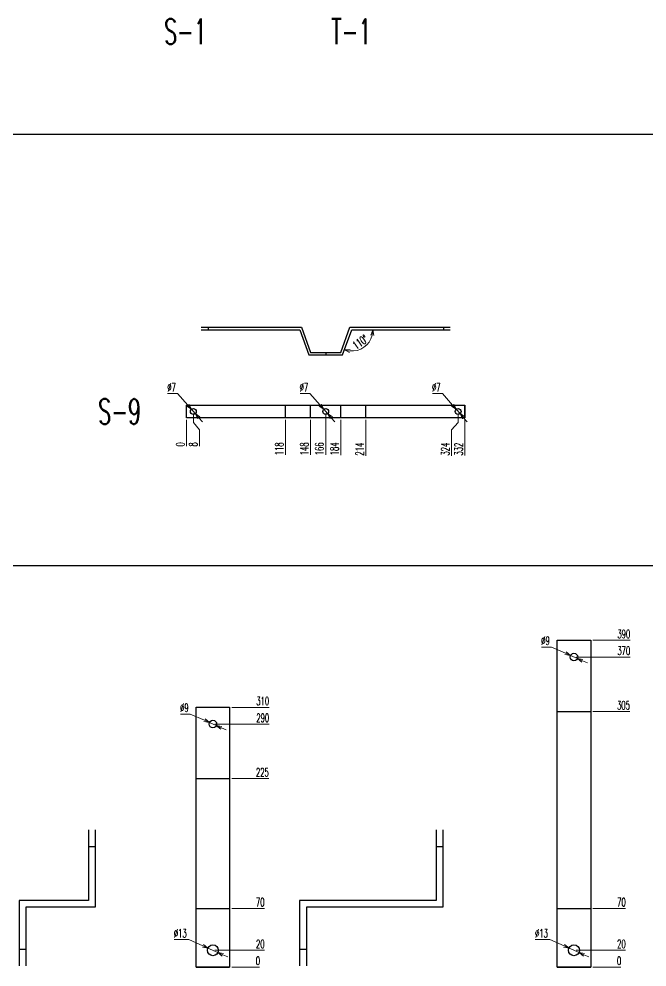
# Model space of a CAD drawing. Header units: millimetres. Extents: x 173893 to 258446, y -176540 to -123824.
# Drawn here: x 191911 to 192661, y -159238 to -158107 of the extents above; entities that cross this region are included whole.
import ezdxf
from ezdxf.enums import TextEntityAlignment as Align

# ---------------------------------------------------------------- set-up
doc = ezdxf.new("R2010")
doc.units = ezdxf.units.MM
doc.header["$LTSCALE"] = 3
doc.layers.add('@.DM. NÉT CHÍNH', color=7, linetype='Continuous')
doc.styles.add('Ann_w01', font='romans.shx', dxfattribs={"width": 0.6, "bigfont": 'chineset.shx'})
doc.dimstyles.new('Dim 01_SC05', dxfattribs={"dimscale": 5, "dimtxt": 2, "dimasz": 1.3, "dimexe": 0.5, "dimexo": 0.5, "dimgap": 0.5, "dimtad": 1, "dimtoh": 1, "dimdec": 1, "dimzin": 12, "dimdsep": 46, "dimtxsty": 'Ann_w01', "dimblk": 'OPEN30', "dimcen": 1.5, "dimclrd": 6, "dimclre": 6, "dimclrt": 3, "dimadec": 1, "dimazin": 3, "dimtm": 1e-09, "dimtfac": 1, "dimtdec": 1, "dimtmove": 0, "dimatfit": 3, "dimldrblk": 'OPEN30', "dimfxl": 1, "dimtolj": 1, "dimlwd": 20, "dimlwe": 20, "dimarcsym": 0})

# ---------------------------------------------------------------- blocks, each defined once
blk = doc.blocks.new('*D1054')
at = {"layer": '@.DM. NÉT CHÍNH', "color": 6, "linetype": 'Continuous', "lineweight": 20, "transparency": 16777216}
blk.add_line((192111.5, -158585.2), (192111.5, -158616.5), dxfattribs=at)
at = {"layer": 'Defpoints', "color": 0, "linetype": 'Continuous', "transparency": 16777216}
for p in [(192111.5, -158575.2), (192111.5, -158582.7), (192111.5, -158610)]:
    blk.add_point(p, dxfattribs=at)
at = {"layer": '@.DM. NÉT CHÍNH', "color": 3, "linetype": 'Continuous', "transparency": 16777216, "insert": (192104, -158614.5), "char_height": 10, "attachment_point": 5, "rotation": 90, "style": 'Ann_w01'}
blk.add_mtext('\\A1;0', dxfattribs=at)
blk = doc.blocks.new('_Open30')
at = {"color": 0, "linetype": 'ByBlock', "lineweight": -2}
for p, q in [((-1, 0.27), (0, 0)), ((0, 0), (-1, -0.27)), ((0, 0), (-1, 0))]:
    blk.add_line(p, q, dxfattribs=at)
blk = doc.blocks.new('*D1055')
at = {"layer": '@.DM. NÉT CHÍNH', "color": 6, "linetype": 'Continuous', "lineweight": 20, "transparency": 16777216}
for p, q in [((192119.5, -158577.7), (192119.5, -158588.2)), ((192119.5, -158588.2), (192126.8, -158597)), ((192126.8, -158597), (192126.8, -158616.5))]:
    blk.add_line(p, q, dxfattribs=at)
at = {"layer": 'Defpoints', "color": 0, "linetype": 'Continuous', "transparency": 16777216}
for p in [(192111.5, -158575.2), (192119.5, -158575.2), (192126.8, -158610)]:
    blk.add_point(p, dxfattribs=at)
at = {"layer": '@.DM. NÉT CHÍNH', "color": 3, "linetype": 'Continuous', "transparency": 16777216, "insert": (192119.3, -158614.5), "char_height": 10, "attachment_point": 5, "rotation": 90, "style": 'Ann_w01'}
blk.add_mtext('\\A1;8', dxfattribs=at)
blk = doc.blocks.new('*D1065')
at = {"layer": '@.DM. NÉT CHÍNH', "color": 6, "linetype": 'Continuous', "lineweight": 20, "transparency": 16777216}
blk.add_line((192229.5, -158585.2), (192229.5, -158627.1), dxfattribs=at)
at = {"layer": 'Defpoints', "color": 0, "linetype": 'Continuous', "transparency": 16777216}
for p in [(192111.5, -158575.2), (192229.5, -158582.7), (192229.5, -158610)]:
    blk.add_point(p, dxfattribs=at)
at = {"layer": '@.DM. NÉT CHÍNH', "color": 3, "linetype": 'Continuous', "transparency": 16777216, "insert": (192222, -158619.8), "char_height": 10, "attachment_point": 5, "rotation": 90, "style": 'Ann_w01'}
blk.add_mtext('\\A1;118', dxfattribs=at)
blk = doc.blocks.new('*D1066')
at = {"layer": '@.DM. NÉT CHÍNH', "color": 6, "linetype": 'Continuous', "lineweight": 20, "transparency": 16777216}
blk.add_line((192259.5, -158585.2), (192259.5, -158627.1), dxfattribs=at)
at = {"layer": 'Defpoints', "color": 0, "linetype": 'Continuous', "transparency": 16777216}
for p in [(192111.5, -158575.2), (192259.5, -158582.7), (192259.5, -158610)]:
    blk.add_point(p, dxfattribs=at)
at = {"layer": '@.DM. NÉT CHÍNH', "color": 3, "linetype": 'Continuous', "transparency": 16777216, "insert": (192252, -158619.8), "char_height": 10, "attachment_point": 5, "rotation": 90, "style": 'Ann_w01'}
blk.add_mtext('\\A1;148', dxfattribs=at)
blk = doc.blocks.new('*D1067')
at = {"layer": '@.DM. NÉT CHÍNH', "color": 6, "linetype": 'Continuous', "lineweight": 20, "transparency": 16777216}
blk.add_line((192277.5, -158577.7), (192277.5, -158627.1), dxfattribs=at)
at = {"layer": 'Defpoints', "color": 0, "linetype": 'Continuous', "transparency": 16777216}
for p in [(192111.5, -158575.2), (192277.5, -158575.2), (192277.5, -158610)]:
    blk.add_point(p, dxfattribs=at)
at = {"layer": '@.DM. NÉT CHÍNH', "color": 3, "linetype": 'Continuous', "transparency": 16777216, "insert": (192270, -158619.8), "char_height": 10, "attachment_point": 5, "rotation": 90, "style": 'Ann_w01'}
blk.add_mtext('\\A1;166', dxfattribs=at)
blk = doc.blocks.new('*D1068')
at = {"layer": '@.DM. NÉT CHÍNH', "color": 6, "linetype": 'Continuous', "lineweight": 20, "transparency": 16777216}
blk.add_line((192295.5, -158585.2), (192295.5, -158627.2), dxfattribs=at)
at = {"layer": 'Defpoints', "color": 0, "linetype": 'Continuous', "transparency": 16777216}
for p in [(192111.5, -158575.2), (192295.5, -158582.7), (192295.5, -158609.9)]:
    blk.add_point(p, dxfattribs=at)
at = {"layer": '@.DM. NÉT CHÍNH', "color": 3, "linetype": 'Continuous', "transparency": 16777216, "insert": (192288, -158619.8), "char_height": 10, "attachment_point": 5, "rotation": 90, "style": 'Ann_w01'}
blk.add_mtext('\\A1;184', dxfattribs=at)
blk = doc.blocks.new('*D1069')
at = {"layer": '@.DM. NÉT CHÍNH', "color": 6, "linetype": 'Continuous', "lineweight": 20, "transparency": 16777216}
blk.add_line((192325.5, -158585.2), (192325.5, -158628.1), dxfattribs=at)
at = {"layer": 'Defpoints', "color": 0, "linetype": 'Continuous', "transparency": 16777216}
for p in [(192111.5, -158575.2), (192325.5, -158582.7), (192325.5, -158609.9)]:
    blk.add_point(p, dxfattribs=at)
at = {"layer": '@.DM. NÉT CHÍNH', "color": 3, "linetype": 'Continuous', "transparency": 16777216, "insert": (192318, -158620.2), "char_height": 10, "attachment_point": 5, "rotation": 90, "style": 'Ann_w01'}
blk.add_mtext('\\A1;214', dxfattribs=at)
blk = doc.blocks.new('*D1070')
at = {"layer": '@.DM. NÉT CHÍNH', "color": 6, "linetype": 'Continuous', "lineweight": 20, "transparency": 16777216}
for p, q in [((192435.5, -158577.7), (192435.5, -158588.2)), ((192435.5, -158588.2), (192427.6, -158596.9)), ((192427.6, -158596.9), (192427.6, -158628.1))]:
    blk.add_line(p, q, dxfattribs=at)
at = {"layer": 'Defpoints', "color": 0, "linetype": 'Continuous', "transparency": 16777216}
for p in [(192111.5, -158575.2), (192435.5, -158575.2), (192427.6, -158609.9)]:
    blk.add_point(p, dxfattribs=at)
at = {"layer": '@.DM. NÉT CHÍNH', "color": 3, "linetype": 'Continuous', "transparency": 16777216, "insert": (192420.1, -158620.2), "char_height": 10, "attachment_point": 5, "rotation": 90, "style": 'Ann_w01'}
blk.add_mtext('\\A1;324', dxfattribs=at)
blk = doc.blocks.new('*D1071')
at = {"layer": '@.DM. NÉT CHÍNH', "color": 6, "linetype": 'Continuous', "lineweight": 20, "transparency": 16777216}
blk.add_line((192443.5, -158585.2), (192443.5, -158627.9), dxfattribs=at)
at = {"layer": 'Defpoints', "color": 0, "linetype": 'Continuous', "transparency": 16777216}
for p in [(192111.5, -158575.2), (192443.5, -158582.7), (192443.5, -158610)]:
    blk.add_point(p, dxfattribs=at)
at = {"layer": '@.DM. NÉT CHÍNH', "color": 3, "linetype": 'Continuous', "transparency": 16777216, "insert": (192436, -158620.2), "char_height": 10, "attachment_point": 5, "rotation": 90, "style": 'Ann_w01'}
blk.add_mtext('\\A1;332', dxfattribs=at)
blk = doc.blocks.new('*D1173')
at = {"layer": '@.DM. NÉT CHÍNH', "color": 6, "linetype": 'Continuous', "lineweight": 20, "transparency": 16777216}
for p, q in [((192088.8, -158553.8), (192100.7, -158553.8)), ((192100.7, -158553.8), (192112.9, -158567.7)), ((192121.8, -158577.8), (192117.2, -158572.6)), ((192126.1, -158582.7), (192130.3, -158587.6))]:
    blk.add_line(p, q, dxfattribs=at)
at = {"layer": 'Defpoints', "color": 0, "linetype": 'Continuous', "transparency": 16777216}
for p in [(192117.2, -158572.6), (192121.8, -158577.8)]:
    blk.add_point(p, dxfattribs=at)
at = {"layer": '@.DM. NÉT CHÍNH', "color": 6, "linetype": 'Continuous', "lineweight": 20, "transparency": 16777216, "xscale": 6.5, "yscale": 6.5, "zscale": 6.5}
for p, rotation in [((192117.2, -158572.6), 311.1627506359499), ((192121.8, -158577.8), 131.1627506359499)]:
    blk.add_blockref('_Open30', p, dxfattribs=dict(at, rotation=rotation))
at = {"layer": '@.DM. NÉT CHÍNH', "color": 3, "linetype": 'Continuous', "transparency": 16777216, "insert": (192093.5, -158546.3), "char_height": 10, "attachment_point": 5, "style": 'Ann_w01'}
blk.add_mtext('\\A1;∅7', dxfattribs=at)
blk = doc.blocks.new('*D1174')
at = {"layer": '@.DM. NÉT CHÍNH', "color": 6, "linetype": 'Continuous', "lineweight": 20, "transparency": 16777216}
for p, q in [((192246.8, -158553.8), (192258.7, -158553.8)), ((192258.7, -158553.8), (192270.9, -158567.7)), ((192279.8, -158577.8), (192275.2, -158572.6)), ((192284.1, -158582.7), (192288.3, -158587.6))]:
    blk.add_line(p, q, dxfattribs=at)
at = {"layer": 'Defpoints', "color": 0, "linetype": 'Continuous', "transparency": 16777216}
for p in [(192275.2, -158572.6), (192279.8, -158577.8)]:
    blk.add_point(p, dxfattribs=at)
at = {"layer": '@.DM. NÉT CHÍNH', "color": 6, "linetype": 'Continuous', "lineweight": 20, "transparency": 16777216, "xscale": 6.5, "yscale": 6.5, "zscale": 6.5}
for p, rotation in [((192275.2, -158572.6), 311.1627506362194), ((192279.8, -158577.8), 131.1627506362194)]:
    blk.add_blockref('_Open30', p, dxfattribs=dict(at, rotation=rotation))
at = {"layer": '@.DM. NÉT CHÍNH', "color": 3, "linetype": 'Continuous', "transparency": 16777216, "insert": (192251.5, -158546.3), "char_height": 10, "attachment_point": 5, "style": 'Ann_w01'}
blk.add_mtext('\\A1;∅7', dxfattribs=at)
blk = doc.blocks.new('*D1175')
at = {"layer": '@.DM. NÉT CHÍNH', "color": 6, "linetype": 'Continuous', "lineweight": 20, "transparency": 16777216}
for p, q in [((192404.8, -158553.8), (192416.7, -158553.8)), ((192416.7, -158553.8), (192428.9, -158567.7)), ((192437.8, -158577.8), (192433.2, -158572.6)), ((192442.1, -158582.7), (192446.3, -158587.6))]:
    blk.add_line(p, q, dxfattribs=at)
at = {"layer": 'Defpoints', "color": 0, "linetype": 'Continuous', "transparency": 16777216}
for p in [(192433.2, -158572.6), (192437.8, -158577.8)]:
    blk.add_point(p, dxfattribs=at)
at = {"layer": '@.DM. NÉT CHÍNH', "color": 6, "linetype": 'Continuous', "lineweight": 20, "transparency": 16777216, "xscale": 6.5, "yscale": 6.5, "zscale": 6.5}
for p, rotation in [((192433.2, -158572.6), 311.1627506361969), ((192437.8, -158577.8), 131.1627506361969)]:
    blk.add_blockref('_Open30', p, dxfattribs=dict(at, rotation=rotation))
at = {"layer": '@.DM. NÉT CHÍNH', "color": 3, "linetype": 'Continuous', "transparency": 16777216, "insert": (192409.5, -158546.3), "char_height": 10, "attachment_point": 5, "style": 'Ann_w01'}
blk.add_mtext('\\A1;∅7', dxfattribs=at)
blk = doc.blocks.new('*D1210')
at = {"color": 6, "lineweight": 20, "transparency": 16777216}
blk.add_line((192165.3, -159238.3), (192198.6, -159238.3), dxfattribs=at)
at = {"layer": 'Defpoints', "color": 0, "transparency": 16777216}
for p in [(192142.8, -159238.3), (192162.8, -159238.3), (192192.1, -159238.3)]:
    blk.add_point(p, dxfattribs=at)
at = {"color": 3, "transparency": 16777216, "insert": (192196.6, -159230.8), "char_height": 10, "attachment_point": 5, "style": 'Ann_w01'}
blk.add_mtext('\\A1;0', dxfattribs=at)
blk = doc.blocks.new('*D1211')
at = {"color": 6, "lineweight": 20, "transparency": 16777216}
blk.add_line((192145.3, -159218.3), (192204.3, -159218.3), dxfattribs=at)
at = {"layer": 'Defpoints', "color": 0, "transparency": 16777216}
for p in [(192142.8, -159218.3), (192192.1, -159218.3), (192142.8, -159238.3)]:
    blk.add_point(p, dxfattribs=at)
at = {"color": 3, "transparency": 16777216, "insert": (192199.4, -159210.8), "char_height": 10, "attachment_point": 5, "style": 'Ann_w01'}
blk.add_mtext('\\A1;20', dxfattribs=at)
blk = doc.blocks.new('*D1212')
at = {"color": 6, "lineweight": 20, "transparency": 16777216}
blk.add_line((192165.3, -159168.3), (192204.3, -159168.3), dxfattribs=at)
at = {"layer": 'Defpoints', "color": 0, "transparency": 16777216}
for p in [(192162.8, -159168.3), (192192.1, -159168.3), (192142.8, -159238.3)]:
    blk.add_point(p, dxfattribs=at)
at = {"color": 3, "transparency": 16777216, "insert": (192199.4, -159160.8), "char_height": 10, "attachment_point": 5, "style": 'Ann_w01'}
blk.add_mtext('\\A1;70', dxfattribs=at)
blk = doc.blocks.new('*D1213')
at = {"color": 6, "lineweight": 20, "transparency": 16777216}
blk.add_line((192165.3, -159013.3), (192209.6, -159013.3), dxfattribs=at)
at = {"layer": 'Defpoints', "color": 0, "transparency": 16777216}
for p in [(192162.8, -159013.3), (192191.7, -159013.3), (192142.8, -159238.3)]:
    blk.add_point(p, dxfattribs=at)
at = {"color": 3, "transparency": 16777216, "insert": (192201.9, -159005.8), "char_height": 10, "attachment_point": 5, "style": 'Ann_w01'}
blk.add_mtext('\\A1;225', dxfattribs=at)
blk = doc.blocks.new('*D1206')
at = {"color": 6, "lineweight": 20, "transparency": 16777216}
blk.add_line((192145.3, -158948.3), (192210, -158948.3), dxfattribs=at)
at = {"layer": 'Defpoints', "color": 0, "transparency": 16777216}
for p in [(192142.8, -158948.3), (192192.1, -158948.3), (192142.8, -159238.3)]:
    blk.add_point(p, dxfattribs=at)
at = {"color": 3, "transparency": 16777216, "insert": (192202.3, -158940.8), "char_height": 10, "attachment_point": 5, "style": 'Ann_w01'}
blk.add_mtext('\\A1;290', dxfattribs=at)
blk = doc.blocks.new('*D1207')
at = {"color": 6, "lineweight": 20, "transparency": 16777216}
blk.add_line((192165.3, -158928.3), (192210, -158928.3), dxfattribs=at)
at = {"layer": 'Defpoints', "color": 0, "transparency": 16777216}
for p in [(192162.8, -158928.3), (192192.1, -158928.3), (192142.8, -159238.3)]:
    blk.add_point(p, dxfattribs=at)
at = {"color": 3, "transparency": 16777216, "insert": (192202.3, -158920.8), "char_height": 10, "attachment_point": 5, "style": 'Ann_w01'}
blk.add_mtext('\\A1;310', dxfattribs=at)
blk = doc.blocks.new('*D1208')
at = {"color": 6, "lineweight": 20, "transparency": 16777216}
for p, q in [((192104.2, -158936.3), (192115.8, -158936.3)), ((192115.8, -158936.3), (192132.8, -158943.8)), ((192146.9, -158950.1), (192138.7, -158946.4)), ((192152.9, -158952.7), (192158.8, -158955.3))]:
    blk.add_line(p, q, dxfattribs=at)
at = {"layer": 'Defpoints', "color": 0, "transparency": 16777216}
for p in [(192138.7, -158946.4), (192146.9, -158950.1)]:
    blk.add_point(p, dxfattribs=at)
at = {"color": 6, "lineweight": 20, "transparency": 16777216, "xscale": 6.5, "yscale": 6.5, "zscale": 6.5}
for p, rotation in [((192138.7, -158946.4), 336.1545716498326), ((192146.9, -158950.1), 156.1545716498326)]:
    blk.add_blockref('_Open30', p, dxfattribs=dict(at, rotation=rotation))
at = {"color": 3, "transparency": 16777216, "insert": (192108.8, -158928.8), "char_height": 10, "attachment_point": 5, "style": 'Ann_w01'}
blk.add_mtext('\\A1;∅9', dxfattribs=at)
blk = doc.blocks.new('*D1209')
at = {"color": 6, "lineweight": 20, "transparency": 16777216}
for p, q in [((192096.4, -159205.5), (192114, -159205.5)), ((192114, -159205.5), (192130.9, -159213)), ((192148.8, -159220.9), (192136.9, -159215.6)), ((192154.7, -159223.5), (192160.7, -159226.1))]:
    blk.add_line(p, q, dxfattribs=at)
at = {"layer": 'Defpoints', "color": 0, "transparency": 16777216}
for p in [(192136.9, -159215.6), (192148.8, -159220.9)]:
    blk.add_point(p, dxfattribs=at)
at = {"color": 6, "lineweight": 20, "transparency": 16777216, "xscale": 6.5, "yscale": 6.5, "zscale": 6.5}
for p, rotation in [((192136.9, -159215.6), 336.1545716505238), ((192148.8, -159220.9), 156.1545716505238)]:
    blk.add_blockref('_Open30', p, dxfattribs=dict(at, rotation=rotation))
at = {"color": 3, "transparency": 16777216, "insert": (192103.9, -159198), "char_height": 10, "attachment_point": 5, "style": 'Ann_w01'}
blk.add_mtext('\\A1;∅13', dxfattribs=at)
blk = doc.blocks.new('*D1214')
at = {"color": 6, "lineweight": 20, "transparency": 16777216}
blk.add_line((192596.3, -159238.3), (192629.6, -159238.3), dxfattribs=at)
at = {"layer": 'Defpoints', "color": 0, "transparency": 16777216}
for p in [(192573.8, -159238.3), (192593.8, -159238.3), (192623.1, -159238.3)]:
    blk.add_point(p, dxfattribs=at)
at = {"color": 3, "transparency": 16777216, "insert": (192627.6, -159230.8), "char_height": 10, "attachment_point": 5, "style": 'Ann_w01'}
blk.add_mtext('\\A1;0', dxfattribs=at)
blk = doc.blocks.new('*D1215')
at = {"color": 6, "lineweight": 20, "transparency": 16777216}
blk.add_line((192576.3, -159218.3), (192635.3, -159218.3), dxfattribs=at)
at = {"layer": 'Defpoints', "color": 0, "transparency": 16777216}
for p in [(192573.8, -159218.3), (192623.1, -159218.3), (192573.8, -159238.3)]:
    blk.add_point(p, dxfattribs=at)
at = {"color": 3, "transparency": 16777216, "insert": (192630.4, -159210.8), "char_height": 10, "attachment_point": 5, "style": 'Ann_w01'}
blk.add_mtext('\\A1;20', dxfattribs=at)
blk = doc.blocks.new('*D1216')
at = {"color": 6, "lineweight": 20, "transparency": 16777216}
blk.add_line((192596.3, -159168.3), (192635.3, -159168.3), dxfattribs=at)
at = {"layer": 'Defpoints', "color": 0, "transparency": 16777216}
for p in [(192593.8, -159168.3), (192623.1, -159168.3), (192573.8, -159238.3)]:
    blk.add_point(p, dxfattribs=at)
at = {"color": 3, "transparency": 16777216, "insert": (192630.4, -159160.8), "char_height": 10, "attachment_point": 5, "style": 'Ann_w01'}
blk.add_mtext('\\A1;70', dxfattribs=at)
blk = doc.blocks.new('*D1217')
at = {"color": 6, "lineweight": 20, "transparency": 16777216}
blk.add_line((192596.3, -158933.3), (192640.6, -158933.3), dxfattribs=at)
at = {"layer": 'Defpoints', "color": 0, "transparency": 16777216}
for p in [(192593.8, -158933.3), (192622.7, -158933.3), (192573.8, -159238.3)]:
    blk.add_point(p, dxfattribs=at)
at = {"color": 3, "transparency": 16777216, "insert": (192632.9, -158925.8), "char_height": 10, "attachment_point": 5, "style": 'Ann_w01'}
blk.add_mtext('\\A1;305', dxfattribs=at)
blk = doc.blocks.new('*D1218')
at = {"color": 6, "lineweight": 20, "transparency": 16777216}
blk.add_line((192576.3, -158868.3), (192641, -158868.3), dxfattribs=at)
at = {"layer": 'Defpoints', "color": 0, "transparency": 16777216}
for p in [(192573.8, -158868.3), (192623.1, -158868.3), (192573.8, -159238.3)]:
    blk.add_point(p, dxfattribs=at)
at = {"color": 3, "transparency": 16777216, "insert": (192633.3, -158860.8), "char_height": 10, "attachment_point": 5, "style": 'Ann_w01'}
blk.add_mtext('\\A1;370', dxfattribs=at)
blk = doc.blocks.new('*D1219')
at = {"color": 6, "lineweight": 20, "transparency": 16777216}
blk.add_line((192596.3, -158848.3), (192641, -158848.3), dxfattribs=at)
at = {"layer": 'Defpoints', "color": 0, "transparency": 16777216}
for p in [(192593.8, -158848.3), (192623.1, -158848.3), (192573.8, -159238.3)]:
    blk.add_point(p, dxfattribs=at)
at = {"color": 3, "transparency": 16777216, "insert": (192633.3, -158840.8), "char_height": 10, "attachment_point": 5, "style": 'Ann_w01'}
blk.add_mtext('\\A1;390', dxfattribs=at)
blk = doc.blocks.new('*D1220')
at = {"layer": '@.DM. NÉT CHÍNH', "color": 6, "linetype": 'Continuous', "lineweight": 20, "transparency": 16777216}
for p, q in [((192535.2, -158856.3), (192546.9, -158856.3)), ((192546.9, -158856.3), (192563.8, -158863.8)), ((192577.9, -158870.1), (192569.7, -158866.4)), ((192583.9, -158872.7), (192589.8, -158875.3))]:
    blk.add_line(p, q, dxfattribs=at)
at = {"layer": 'Defpoints', "color": 0, "linetype": 'Continuous', "transparency": 16777216}
for p in [(192569.7, -158866.4), (192577.9, -158870.1)]:
    blk.add_point(p, dxfattribs=at)
at = {"layer": '@.DM. NÉT CHÍNH', "color": 6, "linetype": 'Continuous', "lineweight": 20, "transparency": 16777216, "xscale": 6.5, "yscale": 6.5, "zscale": 6.5}
for p, rotation in [((192569.7, -158866.4), 336.1545716503214), ((192577.9, -158870.1), 156.1545716503213)]:
    blk.add_blockref('_Open30', p, dxfattribs=dict(at, rotation=rotation))
at = {"layer": '@.DM. NÉT CHÍNH', "color": 3, "linetype": 'Continuous', "transparency": 16777216, "insert": (192539.8, -158848.8), "char_height": 10, "attachment_point": 5, "style": 'Ann_w01'}
blk.add_mtext('\\A1;∅9', dxfattribs=at)
blk = doc.blocks.new('*D1221')
at = {"layer": '@.DM. NÉT CHÍNH', "color": 6, "linetype": 'Continuous', "lineweight": 20, "transparency": 16777216}
for p, q in [((192527.4, -159205.5), (192545, -159205.5)), ((192545, -159205.5), (192561.9, -159213)), ((192579.8, -159220.9), (192567.9, -159215.6)), ((192585.7, -159223.5), (192591.7, -159226.1))]:
    blk.add_line(p, q, dxfattribs=at)
at = {"layer": 'Defpoints', "color": 0, "linetype": 'Continuous', "transparency": 16777216}
for p in [(192567.9, -159215.6), (192579.8, -159220.9)]:
    blk.add_point(p, dxfattribs=at)
at = {"layer": '@.DM. NÉT CHÍNH', "color": 6, "linetype": 'Continuous', "lineweight": 20, "transparency": 16777216, "xscale": 6.5, "yscale": 6.5, "zscale": 6.5}
for p, rotation in [((192567.9, -159215.6), 336.1545716500163), ((192579.8, -159220.9), 156.1545716500163)]:
    blk.add_blockref('_Open30', p, dxfattribs=dict(at, rotation=rotation))
at = {"layer": '@.DM. NÉT CHÍNH', "color": 3, "linetype": 'Continuous', "transparency": 16777216, "insert": (192535, -159198), "char_height": 10, "attachment_point": 5, "style": 'Ann_w01'}
blk.add_mtext('\\A1;∅13', dxfattribs=at)
blk = doc.blocks.new('*D4155')
at = {"layer": '@.DM. NÉT CHÍNH', "color": 6, "linetype": 'Continuous', "lineweight": 20, "transparency": 16777216}
blk.add_arc((192308.5, -158477.7), 25.4, 264.7116, 345.2884, dxfattribs=at)
at = {"layer": 'Defpoints', "color": 0, "linetype": 'Continuous', "transparency": 16777216}
for p in [(192308.5, -158477.7), (192308.5, -158477.7), (192426, -158477.7), (192315.8, -158502), (192297.6, -158507.7)]:
    blk.add_point(p, dxfattribs=at)
at = {"layer": '@.DM. NÉT CHÍNH', "color": 6, "linetype": 'Continuous', "lineweight": 20, "transparency": 16777216, "xscale": 6.5, "yscale": 6.5, "zscale": 6.5}
for p, rotation in [((192333.9, -158477.7), 82.64420798815823), ((192299.8, -158501.6), 167.3557920118052)]:
    blk.add_blockref('_Open30', p, dxfattribs=dict(at, rotation=rotation))
at = {"layer": '@.DM. NÉT CHÍNH', "color": 3, "linetype": 'Continuous', "transparency": 16777216, "insert": (192318.8, -158492.4), "char_height": 10, "attachment_point": 5, "rotation": 35, "style": 'Ann_w01'}
blk.add_mtext('\\A1;110°', dxfattribs=at)

msp = doc.modelspace()

# ---------------------------------------------------------------- linework, layer by layer
at = {"color": 2}
for p, q in [((192136.98, -158474.71), (192136.98, -158477.71)), ((192417.98, -158474.71), (192417.98, -158477.71)), ((192277.48, -158504.71), (192277.48, -158507.71)), ((192443.48, -158582.71), (192443.48, -158567.71)), ((192409.35, -159094.45), (192417.35, -159094.45)), ((192246.35, -159216.95), (192254.35, -159216.95)), ((192122.82, -159238.25), (192162.82, -159238.25))]:
    msp.add_line(p, q, dxfattribs=at)
at = {"color": 4}
msp.add_line((192553.83, -159238.25), (192593.83, -159238.25), dxfattribs=at)
at = {"color": 2}
for points in [[(192128.98, -158474.71), (192248.56, -158474.71), (192259.48, -158504.71), (192295.48, -158504.71), (192306.4, -158474.71), (192425.98, -158474.71)], [(192128.98, -158477.71), (192246.46, -158477.71), (192257.38, -158507.71), (192297.58, -158507.71), (192308.5, -158477.71), (192425.98, -158477.71)], [(192409.35, -159074.45), (192409.35, -159158.95), (192246.35, -159158.95), (192246.35, -159236.95)], [(192417.35, -159074.45), (192417.35, -159166.95), (192254.35, -159166.95), (192254.35, -159236.95)]]:
    msp.add_lwpolyline(points, dxfattribs=at)
for points in [[(192443.48, -158582.71), (192111.48, -158582.71), (192111.48, -158567.71), (192443.48, -158567.71)], [(192443.48, -158582.71), (192229.48, -158582.71), (192229.48, -158567.71), (192443.48, -158567.71)], [(192443.48, -158582.71), (192259.48, -158582.71), (192259.48, -158567.71), (192443.48, -158567.71)], [(192443.48, -158582.71), (192295.48, -158582.71), (192295.48, -158567.71), (192443.48, -158567.71)], [(192443.48, -158582.71), (192325.48, -158582.71), (192325.48, -158567.71), (192443.48, -158567.71)], [(192122.82, -159238.25), (192122.82, -158928.25), (192162.82, -158928.25), (192162.82, -159238.25)], [(192122.82, -159238.25), (192122.82, -159013.25), (192162.82, -159013.25), (192162.82, -159238.25)], [(192122.82, -159238.25), (192122.82, -159168.25), (192162.82, -159168.25), (192162.82, -159238.25)]]:
    msp.add_lwpolyline(points, close=True, dxfattribs=at)
at = {"color": 4}
for points in [[(192553.83, -159238.25), (192553.83, -158848.25), (192593.83, -158848.25), (192593.83, -159238.25)], [(192553.83, -159238.25), (192553.83, -158933.25), (192593.83, -158933.25), (192593.83, -159238.25)], [(192553.83, -159238.25), (192553.83, -159168.25), (192593.83, -159168.25), (192593.83, -159238.25)]]:
    msp.add_lwpolyline(points, close=True, dxfattribs=at)
at = {"color": 1}
for points in [[(191994.42, -159074.45), (191994.42, -159158.95), (191911.42, -159158.95), (191911.42, -159236.95)], [(192002.42, -159074.45), (192002.42, -159166.95), (191919.42, -159166.95), (191919.42, -159236.95)]]:
    msp.add_lwpolyline(points, dxfattribs=at)
at = {"color": 2}
for centre, radius in [((192119.48, -158575.21), 3.5), ((192277.48, -158575.21), 3.5), ((192435.48, -158575.21), 3.5), ((192142.82, -158948.25), 4.5), ((192142.82, -159218.25), 6.5)]:
    msp.add_circle(centre, radius, dxfattribs=at)
at = {"color": 4}
for centre, radius in [((192573.83, -158868.25), 4.5), ((192573.83, -159218.25), 6.5)]:
    msp.add_circle(centre, radius, dxfattribs=at)
at = {"layer": '@.DM. NÉT CHÍNH', "linetype": 'Continuous'}
for p, q in [((191139.08, -158244.27), (194090.8, -158244.27)), ((191139.08, -158759.17), (194090.8, -158759.17)), ((191994.42, -159094.45), (192002.42, -159094.45)), ((191911.42, -159216.95), (191919.42, -159216.95))]:
    msp.add_line(p, q, dxfattribs=at)

# ---------------------------------------------------------------- texts
at = {"style": 'Ann_w01', "width": 0.6}
for s, p in [('S-1', (192110.07, -158121.72)), ('T-1', (192308.08, -158121.72)), ('S-9', (192031.48, -158575.21))]:
    msp.add_text(s, height=30, dxfattribs=at).set_placement(p, align=Align.MIDDLE_CENTER)

# ---------------------------------------------------------------- dimensions: what is measured, and where the dimension line sits
at = {"color": 4}
for feature_location, offset, origin, picture, middle in [((192593.83, -158848.25), (29.26, 0), (192573.83, -159238.25), '*D1219', (192633.3, -158840.75)), ((192573.83, -158868.25), (49.26, 0), (192573.83, -159238.25), '*D1218', (192633.3, -158860.75)), ((192593.83, -158933.25), (28.83, 0), (192573.83, -159238.25), '*D1217', (192632.88, -158925.75)), ((192593.83, -159168.25), (29.26, 0), (192573.83, -159238.25), '*D1216', (192630.45, -159160.75)), ((192573.83, -159218.25), (49.26, 0), (192573.83, -159238.25), '*D1215', (192630.45, -159210.75)), ((192593.83352705, -159238.25013981), (29.25640752, 0), (192573.83352705, -159238.25013981), '*D1214', (192627.58993456, -159230.75013981))]:
    dim = msp.add_ordinate_dim(feature_location=feature_location, offset=offset, dtype=0, origin=origin, dimstyle='Dim 01_SC05', dxfattribs=at)
    dim.commit()
    dim.dimension.update_dxf_attribs({"geometry": picture, "text_midpoint": middle})
at = {"color": 2}
for p1, p2, picture, middle in [((192146.94, -158950.07), (192138.71, -158946.43), '*D1208', (192108.77, -158936.32)), ((192148.77, -159220.88), (192136.88, -159215.62), '*D1209', (192103.94, -159205.52))]:
    dim = msp.add_diameter_dim_2p(p1=p1, p2=p2, dimstyle='Dim 01_SC05', dxfattribs=at)
    dim.commit()
    dim.dimension.update_dxf_attribs({"geometry": picture, "text_midpoint": middle, "dimtype": 163})
for feature_location, offset, origin, picture, middle in [((192162.82, -158928.25), (29.26, 0), (192142.82, -159238.25), '*D1207', (192202.3, -158920.75)), ((192142.82, -158948.25), (49.26, 0), (192142.82, -159238.25), '*D1206', (192202.3, -158940.75)), ((192162.82, -159013.25), (28.83, 0), (192142.82, -159238.25), '*D1213', (192201.87, -159005.75)), ((192162.82, -159168.25), (29.26, 0), (192142.82, -159238.25), '*D1212', (192199.44, -159160.75)), ((192142.82, -159218.25), (49.26, 0), (192142.82, -159238.25), '*D1211', (192199.44, -159210.75)), ((192162.82456306, -159238.25013981), (29.25640752, 0), (192142.82456306, -159238.25013981), '*D1210', (192196.58097058, -159230.75013981))]:
    dim = msp.add_ordinate_dim(feature_location=feature_location, offset=offset, dtype=0, origin=origin, dimstyle='Dim 01_SC05', dxfattribs=at)
    dim.commit()
    dim.dimension.update_dxf_attribs({"geometry": picture, "text_midpoint": middle})
at = {"layer": '@.DM. NÉT CHÍNH', "linetype": 'Continuous'}
dim = msp.add_angular_dim_2l(base=(192315.78, -158502.03), line1=((192308.5, -158477.71), (192425.98, -158477.71)), line2=((192297.58, -158507.71), (192308.5, -158477.71)), dimstyle='Dim 01_SC05', dxfattribs=at)
dim.commit()
dim.dimension.update_dxf_attribs({"geometry": '*D4155', "text_midpoint": (192318.76, -158492.36)})
for p1, p2, picture, middle in [((192121.78, -158577.85), (192117.17, -158572.58), '*D1173', (192093.51, -158553.76)), ((192279.78, -158577.85), (192275.17, -158572.58), '*D1174', (192251.51, -158553.76)), ((192437.78, -158577.85), (192433.17, -158572.58), '*D1175', (192409.51, -158553.76)), ((192577.95, -158870.07), (192569.72, -158866.43), '*D1220', (192539.78, -158856.32)), ((192579.78, -159220.88), (192567.89, -159215.62), '*D1221', (192534.95, -159205.52))]:
    dim = msp.add_diameter_dim_2p(p1=p1, p2=p2, dimstyle='Dim 01_SC05', dxfattribs=at)
    dim.commit()
    dim.dimension.update_dxf_attribs({"geometry": picture, "text_midpoint": middle, "dimtype": 163})
for feature_location, offset, origin, picture, middle in [((192111.47867683, -158582.71271244), (0, -27.28575133), (192111.47867683, -158575.21271244), '*D1054', (192103.97867683, -158614.49846377)), ((192119.48, -158575.21), (7.36, -34.79), (192111.48, -158575.21), '*D1055', (192119.34, -158614.5)), ((192229.48, -158582.71), (0, -27.29), (192111.48, -158575.21), '*D1065', (192221.98, -158619.78)), ((192259.48, -158582.71), (0, -27.29), (192111.48, -158575.21), '*D1066', (192251.98, -158619.78)), ((192277.48, -158575.21), (0, -34.79), (192111.48, -158575.21), '*D1067', (192269.98, -158619.78)), ((192295.48, -158582.71), (0, -27.14), (192111.48, -158575.21), '*D1068', (192287.98, -158619.78)), ((192325.48, -158582.71), (0, -27.14), (192111.48, -158575.21), '*D1069', (192317.98, -158620.21)), ((192435.48, -158575.21), (-7.92, -34.64), (192111.48, -158575.21), '*D1070', (192420.06, -158620.21)), ((192443.48, -158582.71), (0, -27.29), (192111.48, -158575.21), '*D1071', (192435.98, -158620.21))]:
    dim = msp.add_ordinate_dim(feature_location=feature_location, offset=offset, dtype=1, origin=origin, dimstyle='Dim 01_SC05', dxfattribs=at)
    dim.commit()
    dim.dimension.update_dxf_attribs({"geometry": picture, "text_midpoint": middle})

doc.saveas('drawing.dxf')
